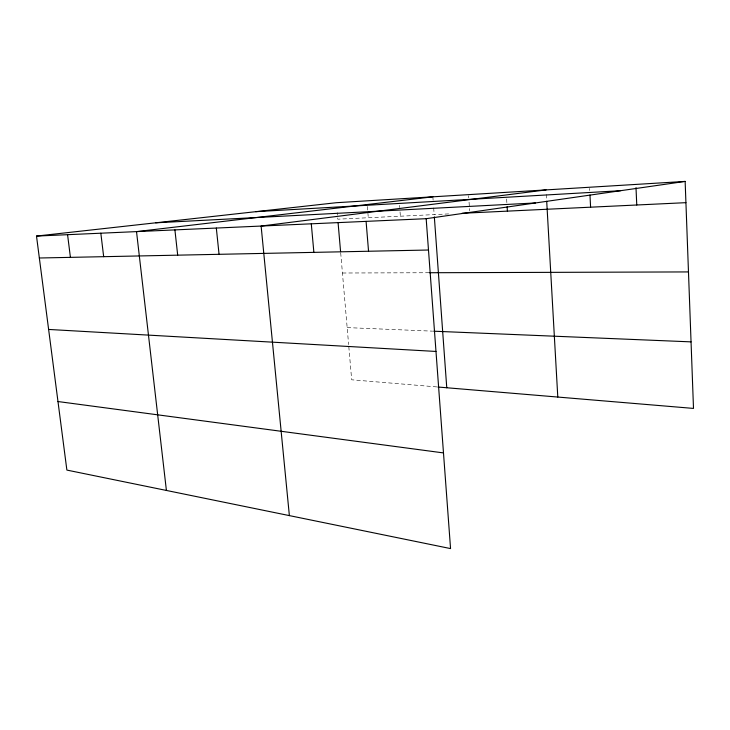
<?xml version="1.0" encoding="UTF-8"?>
<svg xmlns="http://www.w3.org/2000/svg" width="730" height="730" viewBox="0 0 730 730"><rect width="100%" height="100%" fill="white"/><g stroke="black" fill="none" stroke-linecap="round" stroke-linejoin="round"><path stroke-width="0.55" stroke-dasharray="3.65 2.74" d="M448.64 213.917L337.78 219.182L337.205 212.594M342.434 273.011L429.432 272.737M347.161 327.606L432.644 331.155M436.777 386.918L351.677 379.792L348.73 345.755M340.691 252.826L348.63 344.624M367.373 206.471L368.294 217.732M399.538 205.376L399.712 207.548M400.049 211.882L400.378 216.208M432.872 196.817L433.118 200.157M433.684 207.94L434.168 214.611M468.623 195.713L468.769 197.867M469.061 202.164L469.636 210.769M506.638 198.971L506.912 203.396M546.323 194.454L546.642 200.148M589.648 188.358L589.758 190.566"/><path stroke-width="1.09" d="M426.174 218.69L450.556 548.586L66.877 470.083L36.5 236.073L426.174 218.69L685.142 181.414L693.5 408.417L437.881 387.01M546.067 189.9L261.121 226.054L289.372 515.608M432.872 196.817L136.519 231.611L166.404 490.441M36.5 236.073L336.348 202.712L685.142 181.414M255.719 211.682L620.6 190.703M155.672 222.814L535.51 202.949M461.99 213.288L685.926 202.666M39.347 258L428.483 250.016M429.432 272.737L688.472 271.925M433.757 331.201L691.045 341.868M48.618 329.44L435.983 351.449M57.98 401.536L443.484 452.919M67.571 234.686L70.418 257.371M100.831 233.198L103.669 256.686M174.908 229.895L177.691 255.162M216.326 228.052L219.055 254.314M311.29 223.818L313.873 252.37M338.072 222.54L340.591 251.704M366.086 221.373L368.55 251.248M434.332 216.846L446.76 387.758M507.122 206.709L507.396 211.134M546.706 201.279L557.793 397.056M589.977 195.001L590.597 207.183M636.003 187.674L636.761 204.993"/></g></svg>
